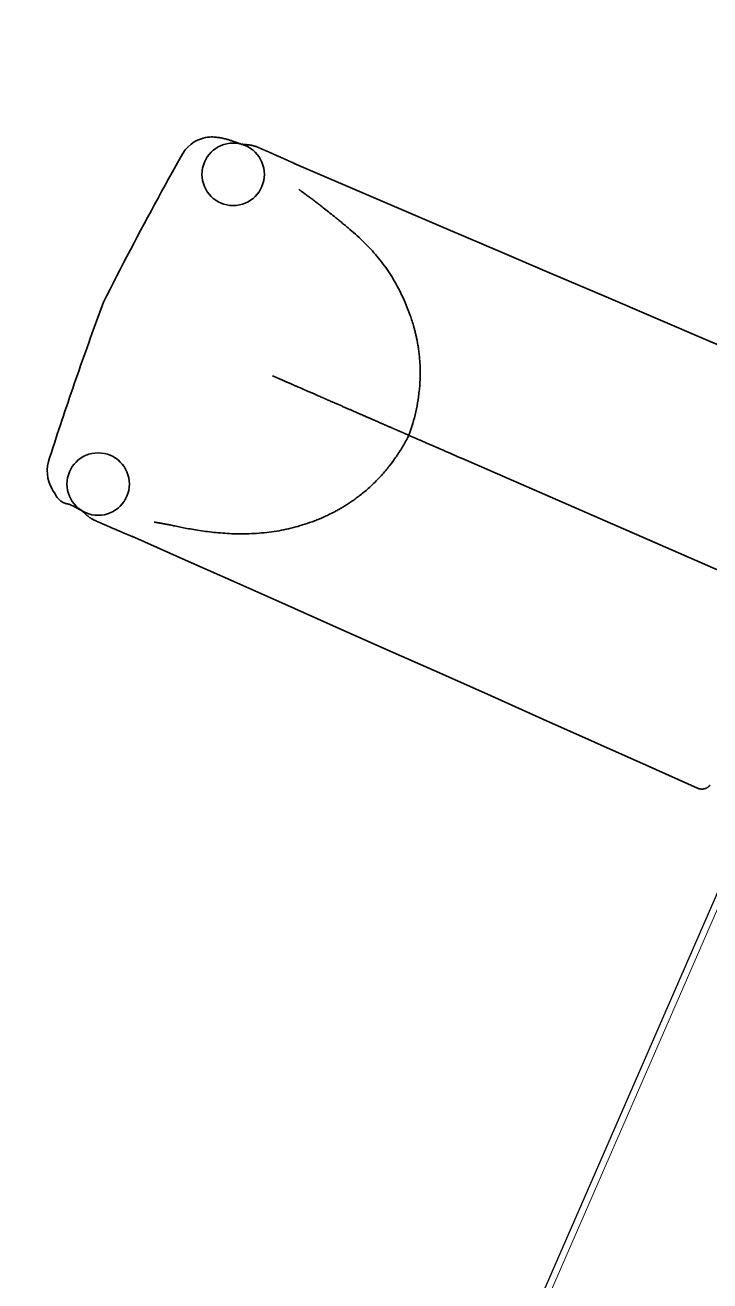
# Model space of a CAD drawing. Header units: millimetres. Extents: x -37281 to 954596, y -59787 to 956680.
# Drawn here: x 867822.2 to 867855.1, y -19396.5 to -19336.2 of the extents above; entities that cross this region are included whole.
import ezdxf

# ---------------------------------------------------------------- set-up
doc = ezdxf.new("R2010")
doc.units = ezdxf.units.MM
doc.header["$MEASUREMENT"] = 0
doc.linetypes.add('Dot & Dashed', pattern=[670.277762, 352.777767, -176.388884, 0, -141.111112])
for name, color, linetype, lineweight in [('0_Pen_No__7', 7, 'Continuous', 35), ('New_A-20-M_Roof_Pen_No__93', 8, 'Continuous', 13), ('New_A-25-M_Curtain_Wall_Pen_No__90', 8, 'Continuous', 20), ('New_A-25-M_Wall_Ext_Pen_No__87', 8, 'Continuous', 20)]:
    doc.layers.add(name, color=color, linetype=linetype, lineweight=lineweight)
for name, color, linetype in [('New_A-20-M_Roof', 7, 'Continuous'), ('New_A-25-M_Curtain_Wall', 7, 'Continuous'), ('New_A-25-M_Wall_Ext', 7, 'Continuous'), ('New_ArchiCAD Windows', 7, 'Continuous')]:
    doc.layers.add(name, color=color, linetype=linetype)
doc.layers.add('New_A-25-M_Curtain_Wall_Pen_No__69', color=7, linetype='Continuous', lineweight=20, true_color=0x606060)
doc.layers.add('New_ArchiCAD Windows_Pen_No__23', color=7, linetype='Continuous', lineweight=30, true_color=0x2a2a2a)

# ---------------------------------------------------------------- blocks, each defined once
blk = doc.blocks.new('Wall_243_2', base_point=(874395.096, -4631.295))
at = {"layer": 'New_A-25-M_Wall_Ext_Pen_No__87', "linetype": 'Continuous', "flags": 128}
blk.add_lwpolyline([(874303.431, -4591.325), (866444.974, -22613.267)], dxfattribs=at)
blk = doc.blocks.new('Wall_245_2', base_point=(874285.087, -4632.604))
at = {"layer": 'New_A-25-M_Wall_Ext_Pen_No__87', "linetype": 'Continuous', "flags": 128}
blk.add_lwpolyline([(866444.682, -22613.139), (869168.274, -16367.078)], dxfattribs=at)
blk = doc.blocks.new('Triple Window 19_2')
at = {"layer": 'New_ArchiCAD Windows_Pen_No__23', "linetype": 'Continuous'}
blk.add_line((662.5, 0), (725, 0), dxfattribs=at)
blk = doc.blocks.new('Wall_353_2', base_point=(874468.416, -4712.544))
at = {"layer": 'New_ArchiCAD Windows', "color": 251, "linetype": 'Continuous', "lineweight": 20, "true_color": 0x606060, "xscale": -1, "zscale": 1000, "rotation": 66.44041158399281}
blk.add_blockref('Triple Window 19_2', (868124.95, -18759.751), dxfattribs=at)
blk = doc.blocks.new('Morph_2_2', base_point=(864302.5, 0))
at = {"layer": 'New_A-20-M_Roof_Pen_No__93', "linetype": 'Continuous', "flags": 128}
blk.add_lwpolyline([(866367.031, -22792.012), (874315.322, -4564.059)], dxfattribs=at)
blk = doc.blocks.new('Beam_8_2', base_point=(874303.431, -4591.325))
at = {"layer": 'New_A-25-M_Curtain_Wall_Pen_No__69', "linetype": 'Dot & Dashed'}
blk.add_line((874303.431, -4591.325), (866444.972, -22613.266), dxfattribs=at)
at = {"layer": 'New_A-25-M_Curtain_Wall_Pen_No__90', "linetype": 'Continuous'}
blk.add_line((874303.431, -4591.325), (866444.972, -22613.266), dxfattribs=at)

msp = doc.modelspace()

# ---------------------------------------------------------------- linework, layer by layer
at = {"layer": '0_Pen_No__7', "linetype": 'Continuous', "flags": 128}
for points in [[(867829.739, -19342.352), (867829.858, -19342.176), (867829.993, -19342.026), (867830.139, -19341.901), (867830.29, -19341.798), (867830.441, -19341.717), (867830.585, -19341.657), (867830.717, -19341.614), (867830.83, -19341.588), (867830.929, -19341.572), (867831.017, -19341.563), (867831.096, -19341.558), (867831.167, -19341.558), (867831.231, -19341.561), (867831.289, -19341.566), (867831.344, -19341.572), (867831.395, -19341.578), (867831.444, -19341.584), (867831.493, -19341.591), (867831.539, -19341.599), (867831.585, -19341.607), (867831.629, -19341.616), (867831.672, -19341.625), (867831.715, -19341.635), (867831.756, -19341.645), (867831.796, -19341.655), (867831.836, -19341.666), (867831.875, -19341.677), (867831.914, -19341.688), (867831.952, -19341.7), (867831.99, -19341.712), (867832.027, -19341.724), (867832.064, -19341.736), (867832.101, -19341.749), (867832.138, -19341.762), (867832.175, -19341.775), (867832.212, -19341.788), (867832.249, -19341.801), (867832.287, -19341.814), (867832.325, -19341.827), (867832.363, -19341.841), (867832.4, -19341.854), (867832.438, -19341.867), (867832.474, -19341.879), (867832.511, -19341.891), (867832.546, -19341.903), (867832.582, -19341.915), (867832.616, -19341.926)], [(867832.532, -19341.899), (867832.545, -19341.901), (867832.555, -19341.902), (867832.566, -19341.903), (867832.576, -19341.905), (867832.586, -19341.906), (867832.597, -19341.908), (867832.607, -19341.909), (867832.618, -19341.911), (867832.628, -19341.912), (867832.639, -19341.914), (867832.649, -19341.915), (867832.66, -19341.917), (867832.67, -19341.918), (867832.683, -19341.92), (867832.695, -19341.922), (867832.707, -19341.924), (867832.719, -19341.925), (867832.729, -19341.927)], [(867832.711, -19341.924), (867832.726, -19341.925), (867832.745, -19341.925), (867832.756, -19341.926), (867832.767, -19341.926), (867832.78, -19341.927), (867832.793, -19341.928), (867832.807, -19341.929), (867832.822, -19341.93), (867832.837, -19341.931), (867832.854, -19341.933), (867832.871, -19341.935), (867832.889, -19341.937), (867832.907, -19341.939), (867832.927, -19341.942), (867832.947, -19341.945), (867832.968, -19341.948), (867832.989, -19341.951), (867833.01, -19341.955), (867833.032, -19341.96), (867833.055, -19341.964), (867833.077, -19341.97), (867833.1, -19341.975), (867833.124, -19341.981), (867833.147, -19341.987), (867833.171, -19341.994), (867833.195, -19342.001), (867833.219, -19342.009), (867833.243, -19342.017), (867833.267, -19342.025), (867833.292, -19342.034), (867833.316, -19342.043), (867833.34, -19342.053), (867833.365, -19342.063), (867833.385, -19342.072), (867833.405, -19342.08), (867833.425, -19342.089), (867833.445, -19342.098), (867833.465, -19342.106), (867833.485, -19342.115), (867833.506, -19342.124), (867833.526, -19342.132), (867833.546, -19342.141), (867833.566, -19342.15), (867833.586, -19342.159), (867833.606, -19342.167), (867833.626, -19342.176), (867833.646, -19342.185), (867833.666, -19342.193), (867833.687, -19342.202), (867833.707, -19342.211), (867833.727, -19342.22), (867833.747, -19342.228), (867833.767, -19342.237), (867833.787, -19342.246), (867833.807, -19342.255), (867833.827, -19342.264), (867833.847, -19342.272), (867833.867, -19342.281), (867833.887, -19342.29), (867833.907, -19342.299), (867833.927, -19342.307), (867833.947, -19342.316), (867833.967, -19342.325), (867833.987, -19342.334), (867834.007, -19342.343), (867834.027, -19342.352), (867834.047, -19342.36), (867834.067, -19342.369), (867834.087, -19342.378), (867834.107, -19342.387), (867834.127, -19342.396), (867834.147, -19342.405), (867834.168, -19342.413), (867834.188, -19342.422), (867834.208, -19342.431), (867834.228, -19342.44), (867834.248, -19342.449), (867834.268, -19342.458), (867834.288, -19342.467), (867834.308, -19342.476), (867834.328, -19342.484), (867834.348, -19342.493), (867834.368, -19342.502), (867834.388, -19342.511), (867834.408, -19342.52), (867834.428, -19342.529), (867834.448, -19342.538), (867834.468, -19342.547), (867834.488, -19342.556), (867834.508, -19342.565), (867834.528, -19342.574), (867834.548, -19342.583), (867834.568, -19342.592), (867834.589, -19342.601), (867834.609, -19342.61), (867834.629, -19342.619), (867834.649, -19342.628), (867834.669, -19342.636), (867834.689, -19342.645), (867834.709, -19342.654), (867834.728, -19342.663), (867834.748, -19342.672), (867834.768, -19342.681), (867834.787, -19342.69), (867834.807, -19342.698), (867834.826, -19342.707), (867834.846, -19342.716), (867834.865, -19342.724), (867834.883, -19342.732), (867834.902, -19342.741), (867834.92, -19342.749), (867834.938, -19342.757), (867834.955, -19342.765), (867834.972, -19342.772), (867834.989, -19342.779), (867835.004, -19342.786), (867835.02, -19342.793), (867835.034, -19342.8), (867835.048, -19342.806), (867835.061, -19342.812), (867835.073, -19342.817), (867835.085, -19342.822), (867835.095, -19342.827), (867835.105, -19342.831), (867835.122, -19342.839), (867835.136, -19342.845), (867835.147, -19342.85), (867835.158, -19342.855), (867835.168, -19342.859)], [(867823.29, -19357.143), (867823.358, -19356.927), (867823.427, -19356.71), (867823.497, -19356.492), (867823.567, -19356.273), (867823.638, -19356.054), (867823.71, -19355.835), (867823.782, -19355.615), (867823.855, -19355.395), (867823.928, -19355.175), (867824.002, -19354.956), (867824.076, -19354.736), (867824.15, -19354.517), (867824.224, -19354.297), (867824.299, -19354.078), (867824.374, -19353.859), (867824.449, -19353.64), (867824.525, -19353.421), (867824.601, -19353.202), (867824.677, -19352.983), (867824.753, -19352.764), (867824.83, -19352.545), (867824.907, -19352.327), (867824.984, -19352.108), (867825.062, -19351.89), (867825.14, -19351.671), (867825.218, -19351.453), (867825.296, -19351.235), (867825.375, -19351.017), (867825.454, -19350.799), (867825.533, -19350.582), (867825.613, -19350.364), (867825.693, -19350.147), (867825.773, -19349.929), (867825.854, -19349.712), (867825.935, -19349.495), (867826.093, -19349.18), (867826.252, -19348.865), (867826.412, -19348.551), (867826.572, -19348.237), (867826.733, -19347.924), (867826.895, -19347.611), (867827.058, -19347.298), (867827.221, -19346.986), (867827.385, -19346.674), (867827.549, -19346.362), (867827.714, -19346.051), (867827.879, -19345.739), (867828.046, -19345.428), (867828.213, -19345.116), (867828.381, -19344.804), (867828.55, -19344.493), (867828.719, -19344.183), (867828.888, -19343.873), (867829.058, -19343.565), (867829.228, -19343.259), (867829.399, -19342.954), (867829.569, -19342.652), (867829.739, -19342.352)], [(867857.471, -19352.396), (867854.97, -19351.331), (867852.469, -19350.264), (867849.97, -19349.198), (867847.474, -19348.132), (867844.982, -19347.067), (867842.497, -19346.003), (867840.02, -19344.942), (867837.553, -19343.884), (867835.097, -19342.829)], [(867858.476, -19363.684), (867843.351, -19357.089), (867843.244, -19357.043), (867843.138, -19356.996), (867843.033, -19356.95), (867842.928, -19356.905), (867842.824, -19356.859), (867842.72, -19356.814), (867842.618, -19356.769), (867842.516, -19356.725), (867842.415, -19356.681), (867842.315, -19356.637), (867842.216, -19356.594), (867842.117, -19356.551), (867842.02, -19356.509), (867841.923, -19356.466), (867841.828, -19356.425), (867841.733, -19356.383), (867841.639, -19356.343), (867841.547, -19356.302), (867841.455, -19356.262), (867841.365, -19356.223), (867841.275, -19356.184), (867841.187, -19356.145), (867841.1, -19356.107), (867841.013, -19356.07), (867840.929, -19356.033), (867840.845, -19355.996), (867840.762, -19355.96), (867840.681, -19355.925), (867840.601, -19355.89), (867840.652, -19355.751), (867840.7, -19355.611), (867840.746, -19355.471), (867840.79, -19355.33), (867840.831, -19355.188), (867840.869, -19355.046), (867840.905, -19354.904), (867840.939, -19354.762), (867840.97, -19354.621), (867840.998, -19354.479), (867841.024, -19354.336), (867841.048, -19354.194), (867841.069, -19354.05), (867841.088, -19353.906), (867841.104, -19353.761), (867841.111, -19353.689), (867841.118, -19353.616), (867841.124, -19353.543), (867841.129, -19353.469), (867841.134, -19353.395), (867841.138, -19353.321), (867841.141, -19353.247), (867841.144, -19353.173), (867841.146, -19353.099), (867841.148, -19353.025), (867841.148, -19352.951), (867841.149, -19352.878), (867841.148, -19352.804), (867841.147, -19352.73), (867841.145, -19352.657), (867841.142, -19352.584), (867841.139, -19352.511), (867841.135, -19352.439), (867841.131, -19352.368), (867841.126, -19352.298), (867841.121, -19352.228), (867841.115, -19352.16), (867841.108, -19352.093), (867841.101, -19352.027), (867841.094, -19351.961), (867841.086, -19351.897), (867841.078, -19351.834), (867841.07, -19351.773), (867841.061, -19351.713), (867841.052, -19351.653), (867841.043, -19351.596), (867841.034, -19351.539), (867841.024, -19351.484), (867841.014, -19351.43), (867841.005, -19351.377), (867840.995, -19351.325), (867840.985, -19351.275), (867840.974, -19351.225), (867840.964, -19351.177), (867840.954, -19351.13), (867840.944, -19351.083), (867840.933, -19351.037), (867840.923, -19350.993), (867840.912, -19350.949), (867840.902, -19350.905), (867840.891, -19350.863), (867840.88, -19350.821), (867840.87, -19350.78), (867840.859, -19350.74), (867840.848, -19350.7), (867840.826, -19350.623), (867840.804, -19350.548), (867840.782, -19350.475), (867840.759, -19350.404), (867840.737, -19350.335), (867840.714, -19350.268), (867840.691, -19350.201), (867840.668, -19350.136), (867840.622, -19350.009), (867840.575, -19349.883), (867840.527, -19349.76), (867840.478, -19349.638), (867840.428, -19349.518), (867840.377, -19349.401), (867840.325, -19349.285), (867840.271, -19349.17), (867840.217, -19349.058), (867840.162, -19348.947), (867840.106, -19348.838), (867840.049, -19348.731), (867839.991, -19348.625), (867839.932, -19348.521), (867839.872, -19348.418), (867839.811, -19348.317), (867839.749, -19348.217), (867839.686, -19348.119), (867839.622, -19348.021), (867839.556, -19347.926), (867839.49, -19347.831), (867839.423, -19347.738), (867839.355, -19347.646), (867839.286, -19347.555), (867839.215, -19347.466), (867839.144, -19347.377), (867839.072, -19347.29), (867838.999, -19347.203), (867838.924, -19347.118), (867838.849, -19347.033), (867838.772, -19346.949), (867838.695, -19346.866), (867838.616, -19346.784), (867838.537, -19346.703), (867838.456, -19346.623), (867838.375, -19346.543), (867838.292, -19346.464), (867838.208, -19346.385), (867838.123, -19346.308), (867838.037, -19346.23), (867837.95, -19346.153), (867837.863, -19346.077), (867837.773, -19346.001), (867837.683, -19345.926), (867837.639, -19345.888), (867837.594, -19345.852), (867837.551, -19345.815), (867837.507, -19345.78), (867837.465, -19345.744), (867837.422, -19345.709), (867837.381, -19345.675), (867837.339, -19345.641), (867837.299, -19345.608), (867837.258, -19345.575), (867837.218, -19345.542), (867837.179, -19345.51), (867837.14, -19345.478), (867837.102, -19345.447), (867837.064, -19345.417), (867837.027, -19345.386), (867836.953, -19345.327), (867836.882, -19345.27), (867836.812, -19345.214), (867836.745, -19345.16), (867836.679, -19345.107), (867836.615, -19345.057), (867836.552, -19345.008), (867836.492, -19344.96), (867836.433, -19344.914), (867836.376, -19344.87), (867836.321, -19344.827), (867836.267, -19344.785), (867836.215, -19344.746), (867836.165, -19344.707), (867836.117, -19344.67), (867836.07, -19344.634), (867836.025, -19344.6), (867835.981, -19344.567), (867835.939, -19344.536), (867835.898, -19344.505), (867835.86, -19344.476), (867835.822, -19344.449), (867835.786, -19344.422), (867835.752, -19344.397), (867835.719, -19344.373), (867835.688, -19344.35), (867835.658, -19344.328), (867835.629, -19344.307), (867835.602, -19344.287), (867835.577, -19344.269), (867835.553, -19344.251), (867835.53, -19344.234), (867835.508, -19344.219), (867835.488, -19344.204), (867835.469, -19344.19), (867835.451, -19344.178), (867835.435, -19344.166), (867835.42, -19344.154), (867835.406, -19344.144), (867835.394, -19344.135), (867835.382, -19344.126), (867835.372, -19344.118), (867835.363, -19344.112), (867835.348, -19344.1), (867835.336, -19344.092), (867835.325, -19344.083)], [(867840.599, -19355.889), (867840.589, -19355.885), (867840.58, -19355.881), (867840.57, -19355.876), (867840.559, -19355.871), (867840.546, -19355.866), (867840.533, -19355.86), (867840.518, -19355.854), (867840.503, -19355.847), (867840.487, -19355.84), (867840.471, -19355.833), (867840.438, -19355.819), (867840.422, -19355.812), (867840.406, -19355.805), (867840.39, -19355.798), (867840.374, -19355.791), (867840.358, -19355.784), (867840.342, -19355.777), (867840.325, -19355.77), (867840.308, -19355.762), (867840.291, -19355.755), (867840.273, -19355.747), (867840.255, -19355.739), (867840.237, -19355.731), (867840.218, -19355.723), (867840.199, -19355.715), (867840.18, -19355.706), (867840.161, -19355.698), (867840.141, -19355.689), (867840.121, -19355.681), (867840.101, -19355.672), (867840.08, -19355.663), (867840.06, -19355.654), (867840.039, -19355.645), (867840.018, -19355.636), (867839.996, -19355.626), (867839.975, -19355.617), (867839.953, -19355.607), (867839.931, -19355.598), (867839.909, -19355.588), (867839.886, -19355.578), (867839.864, -19355.569), (867839.841, -19355.559), (867839.818, -19355.549), (867839.795, -19355.539), (867839.772, -19355.529), (867839.749, -19355.518), (867839.726, -19355.508), (867839.702, -19355.498), (867839.678, -19355.488), (867839.631, -19355.467), (867839.583, -19355.446), (867839.535, -19355.425), (867839.486, -19355.404), (867839.437, -19355.382), (867839.388, -19355.361), (867839.29, -19355.318), (867839.192, -19355.276), (867839.144, -19355.254), (867839.095, -19355.233), (867839.047, -19355.212), (867838.999, -19355.191), (867838.951, -19355.17), (867838.927, -19355.16), (867838.904, -19355.15), (867838.857, -19355.129), (867838.833, -19355.119), (867838.809, -19355.109), (867838.785, -19355.098), (867838.76, -19355.087), (867838.736, -19355.076), (867838.71, -19355.066), (867838.685, -19355.054), (867838.659, -19355.043), (867838.633, -19355.032), (867838.607, -19355.02), (867838.58, -19355.009), (867838.553, -19354.997), (867838.526, -19354.985), (867838.499, -19354.973), (867838.471, -19354.961), (867838.443, -19354.949), (867838.414, -19354.936), (867838.385, -19354.924), (867838.356, -19354.911), (867838.327, -19354.898), (867838.297, -19354.885), (867838.267, -19354.872), (867838.237, -19354.859), (867838.206, -19354.846), (867838.175, -19354.832), (867838.144, -19354.818), (867838.112, -19354.805), (867838.08, -19354.791), (867838.048, -19354.777), (867838.016, -19354.763), (867837.983, -19354.748), (867837.95, -19354.734), (867837.916, -19354.719), (867837.882, -19354.704), (867837.848, -19354.689), (867837.814, -19354.674), (867837.779, -19354.659), (867837.744, -19354.644), (867837.708, -19354.629), (867837.673, -19354.613), (867837.636, -19354.597), (867837.6, -19354.581), (867837.563, -19354.565), (867837.526, -19354.549), (867837.489, -19354.533), (867837.452, -19354.517), (867837.414, -19354.5), (867837.375, -19354.483), (867837.337, -19354.467), (867837.298, -19354.45), (867837.22, -19354.416), (867837.181, -19354.399), (867837.142, -19354.382), (867837.103, -19354.365), (867837.063, -19354.347), (867837.043, -19354.339), (867837.023, -19354.33), (867837.003, -19354.321), (867836.983, -19354.312), (867836.962, -19354.303), (867836.942, -19354.294), (867836.922, -19354.286), (867836.902, -19354.277), (867836.883, -19354.269), (867836.864, -19354.26), (867836.845, -19354.252), (867836.826, -19354.244), (867836.807, -19354.236), (867836.788, -19354.227), (867836.77, -19354.219), (867836.752, -19354.212), (867836.734, -19354.204), (867836.717, -19354.196), (867836.699, -19354.189), (867836.682, -19354.181), (867836.665, -19354.174), (867836.648, -19354.166), (867836.632, -19354.159), (867836.616, -19354.152), (867836.6, -19354.145), (867836.584, -19354.138), (867836.568, -19354.131), (867836.553, -19354.125), (867836.538, -19354.118), (867836.523, -19354.112), (867836.508, -19354.105), (867836.493, -19354.099), (867836.479, -19354.093), (867836.465, -19354.086), (867836.451, -19354.08), (867836.438, -19354.074), (867836.424, -19354.069), (867836.411, -19354.063), (867836.398, -19354.057), (867836.386, -19354.052), (867836.373, -19354.046), (867836.361, -19354.041), (867836.349, -19354.036), (867836.337, -19354.031), (867836.243, -19353.989), (867836.053, -19353.907), (867835.864, -19353.824), (867835.77, -19353.783), (867835.675, -19353.742), (867835.581, -19353.701), (867835.487, -19353.66), (867835.394, -19353.619), (867835.3, -19353.579), (867835.254, -19353.558), (867835.23, -19353.548), (867835.207, -19353.538), (867835.183, -19353.527), (867835.159, -19353.517), (867835.135, -19353.507), (867835.111, -19353.496), (867835.087, -19353.486), (867835.063, -19353.475), (867835.039, -19353.464), (867835.014, -19353.454), (867834.989, -19353.443), (867834.965, -19353.432), (867834.94, -19353.421), (867834.915, -19353.41), (867834.89, -19353.4), (867834.865, -19353.389), (867834.839, -19353.377), (867834.814, -19353.366), (867834.788, -19353.355), (867834.762, -19353.344), (867834.737, -19353.333), (867834.711, -19353.321), (867834.684, -19353.31), (867834.658, -19353.299), (867834.632, -19353.287), (867834.605, -19353.275), (867834.579, -19353.264), (867834.552, -19353.252), (867834.525, -19353.24), (867834.498, -19353.229), (867834.471, -19353.217), (867834.443, -19353.205), (867834.416, -19353.193), (867834.388, -19353.181), (867834.361, -19353.169), (867834.333, -19353.157), (867834.305, -19353.144), (867834.277, -19353.132), (867834.248, -19353.12), (867834.22, -19353.107), (867834.191, -19353.095), (867834.163, -19353.082), (867834.134, -19353.07), (867834.105, -19353.057), (867834.076, -19353.045), (867834.046, -19353.032)], [(867840.601, -19355.89), (867840.568, -19355.956), (867840.534, -19356.022), (867840.499, -19356.087), (867840.464, -19356.152), (867840.429, -19356.217), (867840.393, -19356.282), (867840.356, -19356.346), (867840.319, -19356.41), (867840.281, -19356.473), (867840.243, -19356.536), (867840.204, -19356.599), (867840.165, -19356.661), (867840.125, -19356.723), (867840.085, -19356.784), (867840.045, -19356.845), (867840.004, -19356.905), (867839.963, -19356.965), (867839.921, -19357.025), (867839.836, -19357.142), (867839.75, -19357.258), (867839.661, -19357.372), (867839.616, -19357.429), (867839.571, -19357.485), (867839.524, -19357.541), (867839.478, -19357.597), (867839.431, -19357.653), (867839.383, -19357.708), (867839.334, -19357.763), (867839.285, -19357.817), (867839.235, -19357.872), (867839.185, -19357.926), (867839.134, -19357.98), (867839.082, -19358.033), (867839.03, -19358.086), (867838.977, -19358.139), (867838.924, -19358.191), (867838.871, -19358.242), (867838.817, -19358.293), (867838.763, -19358.344), (867838.709, -19358.393), (867838.654, -19358.442), (867838.599, -19358.491), (867838.544, -19358.538), (867838.489, -19358.585), (867838.434, -19358.631), (867838.379, -19358.676), (867838.324, -19358.72), (867838.27, -19358.763), (867838.216, -19358.806), (867838.162, -19358.847), (867838.109, -19358.887), (867838.056, -19358.926), (867838.003, -19358.964), (867837.952, -19359.001), (867837.901, -19359.037), (867837.85, -19359.072), (867837.801, -19359.105), (867837.752, -19359.138), (867837.705, -19359.17), (867837.658, -19359.2), (867837.611, -19359.23), (867837.566, -19359.258), (867837.521, -19359.286), (867837.478, -19359.313), (867837.435, -19359.339), (867837.392, -19359.364), (867837.351, -19359.389), (867837.311, -19359.412), (867837.271, -19359.435), (867837.231, -19359.457), (867837.193, -19359.479), (867837.154, -19359.5), (867837.116, -19359.521), (867837.079, -19359.541), (867837.042, -19359.561), (867836.969, -19359.599), (867836.898, -19359.636), (867836.828, -19359.671), (867836.759, -19359.704), (867836.691, -19359.737), (867836.625, -19359.768), (867836.559, -19359.798), (867836.494, -19359.827), (867836.431, -19359.855), (867836.368, -19359.882), (867836.306, -19359.908), (867836.245, -19359.933), (867836.184, -19359.957), (867836.125, -19359.981), (867836.065, -19360.003), (867836.007, -19360.025), (867835.949, -19360.046), (867835.892, -19360.067), (867835.835, -19360.087), (867835.723, -19360.126), (867835.611, -19360.163), (867835.499, -19360.198), (867835.387, -19360.232), (867835.275, -19360.265), (867835.164, -19360.296), (867835.052, -19360.325), (867834.939, -19360.354), (867834.826, -19360.38), (867834.713, -19360.406), (867834.599, -19360.429), (867834.485, -19360.452), (867834.369, -19360.473), (867834.252, -19360.493), (867834.135, -19360.511), (867834.016, -19360.528), (867833.896, -19360.544), (867833.775, -19360.559), (867833.652, -19360.572), (867833.528, -19360.584), (867833.405, -19360.594), (867833.282, -19360.603), (867833.16, -19360.61), (867833.039, -19360.616), (867832.919, -19360.621), (867832.799, -19360.624), (867832.68, -19360.626), (867832.562, -19360.626), (867832.446, -19360.626), (867832.33, -19360.624), (867832.215, -19360.621), (867832.101, -19360.617), (867831.988, -19360.613), (867831.876, -19360.607), (867831.766, -19360.6), (867831.656, -19360.592), (867831.548, -19360.584), (867831.441, -19360.575), (867831.336, -19360.565), (867831.231, -19360.554), (867831.129, -19360.543), (867831.027, -19360.531), (867830.927, -19360.519), (867830.829, -19360.506), (867830.732, -19360.493), (867830.637, -19360.479), (867830.543, -19360.466), (867830.451, -19360.451), (867830.361, -19360.437), (867830.272, -19360.422), (867830.186, -19360.407), (867830.101, -19360.392), (867830.018, -19360.377), (867829.936, -19360.363), (867829.857, -19360.348), (867829.78, -19360.333), (867829.705, -19360.318), (867829.631, -19360.304), (867829.56, -19360.289), (867829.491, -19360.275), (867829.425, -19360.262), (867829.36, -19360.248), (867829.298, -19360.235), (867829.238, -19360.223), (867829.18, -19360.211), (867829.125, -19360.2), (867829.098, -19360.194), (867829.072, -19360.189), (867829.046, -19360.184), (867829.022, -19360.179), (867828.997, -19360.174), (867828.974, -19360.17), (867828.951, -19360.165), (867828.928, -19360.161), (867828.906, -19360.157), (867828.885, -19360.153), (867828.845, -19360.146), (867828.806, -19360.139), (867828.769, -19360.132), (867828.734, -19360.126), (867828.7, -19360.12), (867828.669, -19360.114), (867828.639, -19360.109), (867828.611, -19360.104), (867828.584, -19360.099), (867828.56, -19360.095), (867828.537, -19360.09), (867828.515, -19360.086), (867828.495, -19360.083), (867828.477, -19360.08), (867828.46, -19360.076), (867828.444, -19360.074), (867828.43, -19360.071), (867828.417, -19360.069), (867828.406, -19360.067), (867828.387, -19360.063), (867828.373, -19360.061), (867828.36, -19360.058)], [(867824.936, -19359.541), (867824.904, -19359.523), (867824.871, -19359.505), (867824.838, -19359.487), (867824.804, -19359.469), (867824.77, -19359.451), (867824.735, -19359.432), (867824.7, -19359.413), (867824.665, -19359.395), (867824.629, -19359.376), (867824.593, -19359.356), (867824.557, -19359.337), (867824.522, -19359.318), (867824.486, -19359.298), (867824.45, -19359.278), (867824.415, -19359.259), (867824.38, -19359.242), (867824.345, -19359.228), (867824.31, -19359.217), (867824.276, -19359.207), (867824.241, -19359.199), (867824.207, -19359.191), (867824.172, -19359.183), (867824.137, -19359.174), (867824.101, -19359.164), (867824.065, -19359.153), (867824.029, -19359.139), (867823.992, -19359.122), (867823.954, -19359.101), (867823.915, -19359.077), (867823.876, -19359.048), (867823.835, -19359.013), (867823.794, -19358.973), (867823.751, -19358.926), (867823.707, -19358.872), (867823.662, -19358.811), (867823.615, -19358.741), (867823.567, -19358.662), (867823.517, -19358.574), (867823.465, -19358.477), (867823.412, -19358.368), (867823.357, -19358.249), (867823.304, -19358.108), (867823.26, -19357.943), (867823.232, -19357.758), (867823.224, -19357.559), (867823.241, -19357.352), (867823.29, -19357.143)], [(867825.01, -19359.621), (867825.001, -19359.614), (867824.993, -19359.608), (867824.983, -19359.6), (867824.974, -19359.592), (867824.965, -19359.585), (867824.955, -19359.577), (867824.945, -19359.569), (867824.935, -19359.561), (867824.925, -19359.553), (867824.915, -19359.545), (867824.905, -19359.537), (867824.896, -19359.529), (867824.886, -19359.521), (867824.877, -19359.513), (867824.867, -19359.506), (867824.858, -19359.498)], [(867827.355, -19360.776), (867827.346, -19360.772), (867827.334, -19360.767), (867827.323, -19360.762), (867827.309, -19360.756), (867827.292, -19360.749), (867827.282, -19360.745), (867827.272, -19360.74), (867827.26, -19360.735), (867827.248, -19360.73), (867827.235, -19360.724), (867827.221, -19360.718), (867827.206, -19360.712), (867827.191, -19360.705), (867827.175, -19360.699), (867827.159, -19360.692), (867827.141, -19360.684), (867827.124, -19360.677), (867827.106, -19360.669), (867827.088, -19360.661), (867827.069, -19360.654), (867827.05, -19360.646), (867827.031, -19360.637), (867827.012, -19360.629), (867826.992, -19360.621), (867826.972, -19360.613), (867826.953, -19360.604), (867826.933, -19360.596), (867826.913, -19360.587), (867826.893, -19360.579), (867826.873, -19360.57), (867826.853, -19360.562), (867826.833, -19360.553), (867826.812, -19360.544), (867826.792, -19360.536), (867826.772, -19360.527), (867826.752, -19360.519), (867826.731, -19360.51), (867826.711, -19360.501), (867826.691, -19360.493), (867826.671, -19360.484), (867826.65, -19360.476), (867826.63, -19360.467), (867826.61, -19360.458), (867826.59, -19360.45), (867826.57, -19360.441), (867826.549, -19360.432), (867826.529, -19360.424), (867826.509, -19360.415), (867826.489, -19360.407), (867826.469, -19360.398), (867826.449, -19360.389), (867826.429, -19360.381), (867826.409, -19360.372), (867826.388, -19360.363), (867826.368, -19360.355), (867826.348, -19360.346), (867826.328, -19360.338), (867826.308, -19360.329), (867826.288, -19360.32), (867826.268, -19360.312), (867826.248, -19360.303), (867826.228, -19360.294), (867826.208, -19360.286), (867826.187, -19360.277), (867826.167, -19360.268), (867826.147, -19360.26), (867826.127, -19360.251), (867826.107, -19360.242), (867826.087, -19360.233), (867826.067, -19360.225), (867826.047, -19360.216), (867826.027, -19360.207), (867826.007, -19360.199), (867825.987, -19360.19), (867825.966, -19360.181), (867825.946, -19360.172), (867825.926, -19360.164), (867825.906, -19360.155), (867825.886, -19360.146), (867825.866, -19360.137), (867825.846, -19360.129), (867825.826, -19360.12), (867825.806, -19360.111), (867825.786, -19360.102), (867825.766, -19360.093), (867825.746, -19360.085), (867825.725, -19360.076), (867825.705, -19360.067), (867825.685, -19360.058), (867825.665, -19360.049), (867825.645, -19360.041), (867825.625, -19360.032), (867825.605, -19360.023), (867825.585, -19360.014), (867825.565, -19360.005), (867825.545, -19359.996), (867825.521, -19359.985), (867825.497, -19359.974), (867825.474, -19359.962), (867825.451, -19359.951), (867825.428, -19359.939), (867825.406, -19359.926), (867825.384, -19359.914), (867825.362, -19359.901), (867825.341, -19359.888), (867825.32, -19359.875), (867825.3, -19359.862), (867825.28, -19359.849), (867825.261, -19359.836), (867825.243, -19359.823), (867825.224, -19359.809), (867825.207, -19359.796), (867825.19, -19359.783), (867825.173, -19359.77), (867825.158, -19359.758), (867825.143, -19359.745), (867825.128, -19359.733), (867825.115, -19359.721), (867825.102, -19359.71), (867825.089, -19359.699), (867825.078, -19359.689), (867825.067, -19359.678), (867825.056, -19359.669), (867825.047, -19359.66), (867825.038, -19359.651), (867825.03, -19359.643), (867825.022, -19359.635), (867825.009, -19359.622), (867824.998, -19359.612)], [(867827.287, -19360.745), (867829.731, -19361.827), (867832.185, -19362.915), (867834.648, -19364.008), (867837.118, -19365.105), (867839.594, -19366.206), (867842.073, -19367.309), (867844.555, -19368.415), (867847.038, -19369.522), (867849.521, -19370.63), (867852.001, -19371.737), (867854.477, -19372.844), (867854.494, -19372.852), (867854.512, -19372.859), (867854.53, -19372.865), (867854.548, -19372.87), (867854.567, -19372.875), (867854.585, -19372.879), (867854.604, -19372.882), (867854.623, -19372.885), (867854.642, -19372.887), (867854.661, -19372.888), (867854.68, -19372.888), (867854.699, -19372.888), (867854.718, -19372.887), (867854.737, -19372.885), (867854.756, -19372.882), (867854.775, -19372.879), (867854.793, -19372.875), (867854.812, -19372.871), (867854.83, -19372.865), (867854.848, -19372.859), (867854.866, -19372.852), (867854.883, -19372.845), (867854.901, -19372.837), (867854.918, -19372.828), (867854.934, -19372.819), (867854.95, -19372.809), (867854.966, -19372.798), (867854.982, -19372.787), (867854.997, -19372.776), (867855.011, -19372.763), (867855.025, -19372.75), (867855.039, -19372.737), (867855.052, -19372.723), (867855.064, -19372.709), (867855.076, -19372.694)]]:
    msp.add_lwpolyline(points, dxfattribs=at)
at = {"layer": '0_Pen_No__7', "linetype": 'Continuous'}
for centre in [(867832.161, -19343.356), (867825.673, -19358.235)]:
    msp.add_circle(centre, 1.5, dxfattribs=at)

# ---------------------------------------------------------------- block references
at = {"layer": 'New_A-20-M_Roof', "linetype": 'Continuous', "lineweight": 0}
msp.add_blockref('Morph_2_2', (864302.5, 0), dxfattribs=at)
at = {"layer": 'New_A-25-M_Curtain_Wall', "color": 8, "lineweight": 20}
msp.add_blockref('Beam_8_2', (874303.431, -4591.325), dxfattribs=at)
at = {"layer": 'New_A-25-M_Wall_Ext', "color": 250, "lineweight": 50, "true_color": 0x2a2a2a}
for name, p in [('Wall_245_2', (874285.087, -4632.604)), ('Wall_353_2', (874468.416, -4712.544)), ('Wall_243_2', (874395.096, -4631.295))]:
    msp.add_blockref(name, p, dxfattribs=at)

doc.saveas('drawing.dxf')
